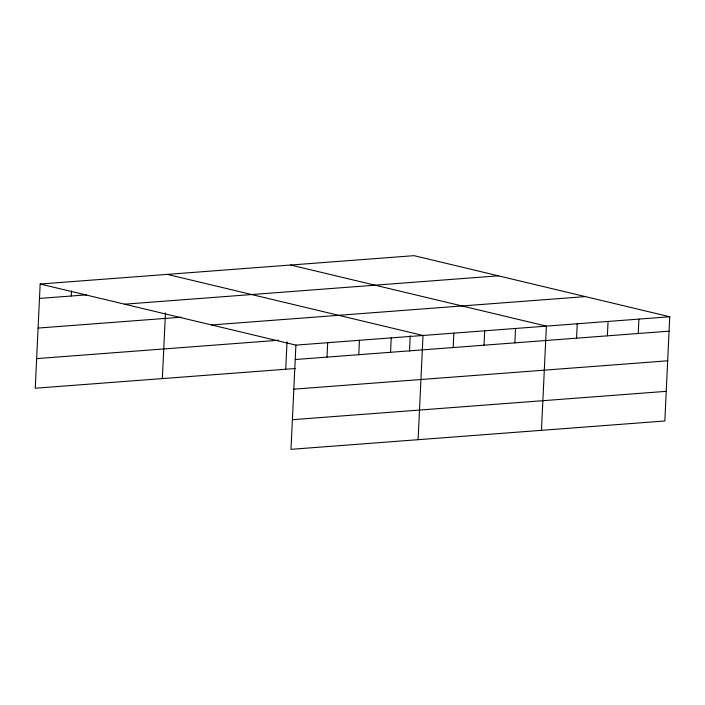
<?xml version="1.0" encoding="UTF-8"?>
<svg xmlns="http://www.w3.org/2000/svg" width="705" height="705" viewBox="0 0 705 705"><rect width="100%" height="100%" fill="white"/><g stroke="black" fill="none" stroke-linecap="round" stroke-linejoin="round"><path stroke-width="1.06" d="M40.167 284.018L295.906 345.115L290.989 449.332L664.833 420.982L669.75 316.765L414.011 255.668L40.167 284.018L35.25 388.235L295.298 368.512M71.258 296.012L71.505 290.865M162.353 378.594L165.455 312.932M285.728 369.244L287.023 341.793M327.005 357.109L327.684 342.709M358.783 354.694L359.462 340.295M390.561 352.288L391.24 337.889M409.508 351.099L410.231 335.73M418.1 439.691L423.018 335.474L167.27 274.377M453.174 347.539L453.853 333.139M484.018 345.194L484.696 330.795M514.861 342.859L515.54 328.459M541.466 430.332L546.384 326.115L290.636 265.027M576.549 338.18L577.228 323.78M607.384 335.844L608.062 321.445M638.228 333.5L638.906 319.101M39.489 298.418L86.6 294.849M124.556 304.181L498.4 275.831M38.088 328.063L181.15 317.215M211.509 324.952L585.353 296.602M36.651 358.598L278.616 340.251M295.906 345.115L669.75 316.765M295.228 359.515L669.071 331.165M293.826 389.16L667.67 360.801M292.39 419.695L666.234 391.337"/></g></svg>
